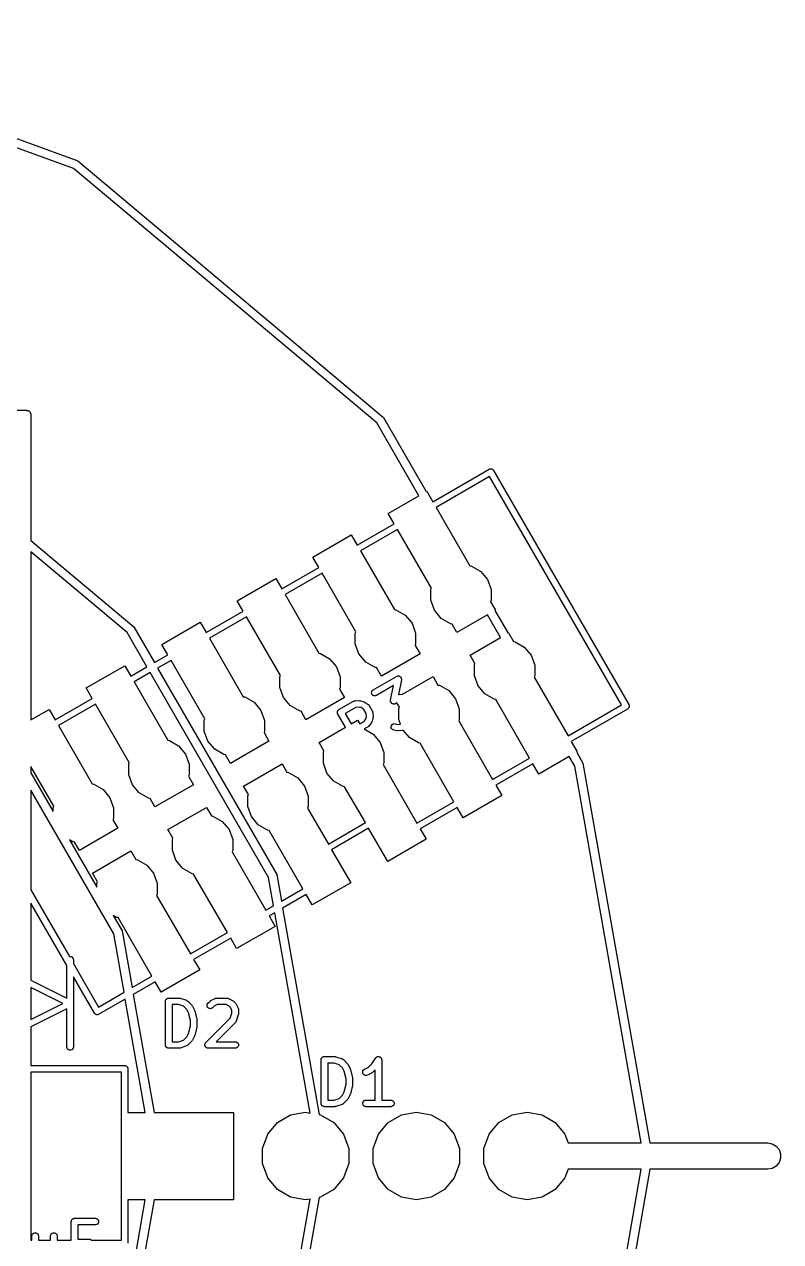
# Model space of a CAD drawing. Extents: x 173.7 to 229.3, y -126 to -74.1.
# Drawn here: x 211.95 to 229.29, y -101.96 to -74.05 of the extents above; entities that cross this region are included whole.
import ezdxf

# ---------------------------------------------------------------- set-up
doc = ezdxf.new("R2010")
doc.units = 0
doc.header["$MEASUREMENT"] = 0
doc.layers.add('BLACK', color=7, linetype='CONTINUOUS')

msp = doc.modelspace()

# ---------------------------------------------------------------- linework, layer by layer
at = {"layer": 'Black'}
for p, q in [((204.576, -74.0503), (213.175, -77.1802)), ((213.075, -77.3534), (204.541, -74.2473)), ((213.175, -77.1802), (220.185, -83.0625)), ((220.032, -83.1911), (213.075, -77.3534)), ((207.371, -82.9), (212, -82.9)), ((212, -82.9), (212.009, -82.9015)), ((212.009, -82.9015), (212.017, -82.9015)), ((212.017, -82.9015), (212.026, -82.9045)), ((212.026, -82.9045), (212.034, -82.906)), ((212.034, -82.906), (212.042, -82.9104)), ((212.042, -82.9104), (212.05, -82.9134)), ((212.05, -82.9134), (212.057, -82.919)), ((212.057, -82.919), (212.064, -82.9234)), ((212.064, -82.9234), (212.07, -82.9301)), ((212.07, -82.9301), (212.077, -82.9357)), ((212.077, -82.9357), (212.081, -82.9433)), ((212.081, -82.9433), (212.087, -82.95)), ((212.087, -82.95), (212.09, -82.9582)), ((212.09, -82.9582), (212.094, -82.9658)), ((212.094, -82.9658), (212.095, -82.9744)), ((212.095, -82.9744), (212.098, -82.9826)), ((212.098, -82.9826), (212.098, -82.9914)), ((212.098, -82.9914), (212.1, -83)), ((212.1, -83), (212.1, -85.8858)), ((220.185, -83.0625), (221.168, -84.7646)), ((220.997, -84.8631), (220.032, -83.1911)), ((221.318, -84.9954), (222.609, -84.2504)), ((222.609, -84.2504), (222.615, -84.2481)), ((222.615, -84.2481), (222.621, -84.2448)), ((222.621, -84.2448), (222.627, -84.2437)), ((222.627, -84.2437), (222.64, -84.2415)), ((222.64, -84.2415), (222.646, -84.2403)), ((222.646, -84.2403), (222.653, -84.2415)), ((222.653, -84.2415), (222.659, -84.2415)), ((222.659, -84.2415), (222.665, -84.2437)), ((222.665, -84.2437), (222.672, -84.2448)), ((222.672, -84.2448), (222.677, -84.2481)), ((222.677, -84.2481), (222.684, -84.2504)), ((222.684, -84.2504), (222.689, -84.2546)), ((222.689, -84.2546), (222.694, -84.2579)), ((222.694, -84.2579), (222.699, -84.2629)), ((222.699, -84.2629), (222.704, -84.2671)), ((222.704, -84.2671), (222.707, -84.2728)), ((222.707, -84.2728), (222.711, -84.2778)), ((222.711, -84.2778), (225.811, -89.6472)), ((222.619, -84.4178), (221.393, -85.1253)), ((225.644, -89.6572), (222.619, -84.4178)), ((221.168, -84.7646), (221.181, -84.7572)), ((221.181, -84.7572), (221.318, -84.9954)), ((220.297, -85.2672), (220.997, -84.8631)), ((221.393, -85.1253), (222.168, -86.4673)), ((220.435, -85.5054), (220.297, -85.2672)), ((219.586, -85.9954), (220.435, -85.5054)), ((220.51, -85.6353), (219.661, -86.1253)), ((221.285, -86.9773), (220.51, -85.6353)), ((212.1, -85.8858), (214.46, -87.8663)), ((218.565, -86.2672), (219.449, -85.7572)), ((219.449, -85.7572), (219.586, -85.9954)), ((214.307, -87.9949), (212.1, -86.1429)), ((212.1, -86.1429), (212.1, -90)), ((219.661, -86.1253), (220.436, -87.4673)), ((217.854, -86.9954), (218.703, -86.5054)), ((218.703, -86.5054), (218.565, -86.2672)), ((222.168, -86.4673), (222.204, -86.4737)), ((222.204, -86.4737), (222.416, -86.5957)), ((216.833, -87.2672), (217.717, -86.7572)), ((217.717, -86.7572), (217.854, -86.9954)), ((218.778, -86.6353), (217.929, -87.1253)), ((219.553, -87.9773), (218.778, -86.6353)), ((222.416, -86.5957), (222.573, -86.7826)), ((222.573, -86.7826), (222.656, -87.012)), ((221.272, -87.012), (221.285, -86.9773)), ((221.272, -87.256), (221.272, -87.012)), ((222.656, -87.012), (222.656, -87.256)), ((216.971, -87.5054), (216.833, -87.2672)), ((217.929, -87.1253), (218.704, -88.4673)), ((221.356, -87.4853), (221.272, -87.256)), ((222.656, -87.256), (222.643, -87.2907)), ((222.643, -87.2907), (222.756, -87.4852)), ((216.122, -87.9954), (216.971, -87.5054)), ((217.046, -87.6353), (216.197, -88.1253)), ((217.821, -88.9773), (217.046, -87.6353)), ((220.436, -87.4673), (220.472, -87.4737)), ((220.472, -87.4737), (220.684, -87.5957)), ((220.684, -87.5957), (220.841, -87.7826)), ((221.512, -87.6723), (221.356, -87.4853)), ((222.572, -87.5911), (221.872, -87.9952)), ((222.872, -88.1107), (222.572, -87.5911)), ((222.756, -87.4852), (222.743, -87.4926)), ((222.743, -87.4926), (223.043, -88.0122)), ((214.46, -87.8663), (214.932, -88.6827)), ((215.101, -88.2672), (215.985, -87.7572)), ((215.985, -87.7572), (216.122, -87.9954)), ((220.841, -87.7826), (220.924, -88.012)), ((221.724, -87.7943), (221.512, -87.6723)), ((221.76, -87.8007), (221.724, -87.7943)), ((221.872, -87.9952), (221.76, -87.8007)), ((214.761, -88.7812), (214.307, -87.9949)), ((216.197, -88.1253), (216.972, -89.4673)), ((219.54, -88.012), (219.553, -87.9773)), ((219.54, -88.256), (219.54, -88.012)), ((220.924, -88.012), (220.924, -88.256)), ((222.172, -88.5148), (222.872, -88.1107)), ((223.043, -88.0122), (223.056, -88.0048)), ((223.056, -88.0048), (223.168, -88.1993)), ((223.168, -88.1993), (223.204, -88.2057)), ((215.239, -88.5054), (215.101, -88.2672)), ((218.704, -88.4673), (218.74, -88.4737)), ((218.74, -88.4737), (218.952, -88.5957)), ((219.624, -88.4853), (219.54, -88.256)), ((220.924, -88.256), (220.911, -88.2907)), ((220.911, -88.2907), (221.024, -88.4852)), ((223.204, -88.2057), (223.416, -88.3277)), ((223.416, -88.3277), (223.573, -88.5147)), ((213.369, -89.2672), (214.253, -88.7572)), ((214.253, -88.7572), (214.39, -88.9954)), ((214.932, -88.6827), (215.239, -88.5054)), ((215.314, -88.6353), (215.007, -88.8126)), ((216.089, -89.9773), (215.314, -88.6353)), ((218.952, -88.5957), (219.109, -88.7826)), ((219.78, -88.6723), (219.624, -88.4853)), ((219.992, -88.7943), (219.78, -88.6723)), ((221.024, -88.4852), (220.14, -88.9952)), ((222.285, -88.7093), (222.172, -88.5148)), ((222.272, -88.744), (222.285, -88.7093)), ((222.272, -88.988), (222.272, -88.744)), ((223.573, -88.5147), (223.656, -88.744)), ((223.656, -88.744), (223.656, -88.988)), ((214.39, -88.9954), (214.761, -88.7812)), ((214.836, -88.9111), (214.465, -89.1253)), ((217.55, -93.6122), (214.836, -88.9111)), ((215.007, -88.8126), (217.738, -93.5438)), ((217.808, -89.012), (217.821, -88.9773)), ((217.808, -89.256), (217.808, -89.012)), ((219.109, -88.7826), (219.192, -89.012)), ((219.192, -89.012), (219.192, -89.256)), ((219.949, -89.3105), (220.485, -89.001)), ((220.028, -88.8007), (219.992, -88.7943)), ((220.14, -88.9952), (220.028, -88.8007)), ((220.485, -89.001), (220.492, -88.9984)), ((220.492, -88.9984), (220.498, -88.9949)), ((220.498, -88.9949), (220.504, -88.994)), ((220.504, -88.994), (220.517, -88.992)), ((220.517, -88.992), (220.524, -88.9909)), ((220.524, -88.9909), (220.53, -88.992)), ((220.53, -88.992), (220.536, -88.992)), ((220.536, -88.992), (220.543, -88.9945)), ((220.543, -88.9945), (220.55, -88.996)), ((220.55, -88.996), (220.555, -88.999)), ((220.555, -88.999), (220.56, -89.001)), ((220.56, -89.001), (220.566, -89.0057)), ((220.566, -89.0057), (220.572, -89.0095)), ((220.572, -89.0095), (220.576, -89.014)), ((220.576, -89.014), (220.58, -89.0177)), ((220.58, -89.0177), (220.584, -89.0241)), ((220.584, -89.0241), (220.588, -89.0298)), ((220.588, -89.0298), (220.59, -89.0352)), ((220.59, -89.0352), (220.593, -89.0403)), ((220.619, -89.4117), (221.324, -89.0048)), ((221.324, -89.0048), (221.436, -89.1993)), ((222.356, -89.2174), (222.272, -88.988)), ((223.656, -88.988), (223.643, -89.0227)), ((223.643, -89.0227), (224.418, -90.3647)), ((213.507, -89.5054), (213.369, -89.2672)), ((214.465, -89.1253), (215.24, -90.4673)), ((217.891, -89.4853), (217.808, -89.256)), ((219.192, -89.256), (219.179, -89.2907)), ((219.179, -89.2907), (219.292, -89.4852)), ((219.929, -89.3272), (219.949, -89.3105)), ((220.417, -89.2135), (220.024, -89.4404)), ((220.351, -89.5479), (220.417, -89.2135)), ((220.596, -89.0805), (220.529, -89.4194)), ((220.593, -89.0403), (220.594, -89.0475)), ((220.594, -89.0475), (220.597, -89.0544)), ((220.598, -89.0659), (220.596, -89.0731)), ((220.596, -89.0731), (220.596, -89.0805)), ((220.597, -89.0544), (220.597, -89.0602)), ((220.597, -89.0602), (220.598, -89.0659)), ((221.436, -89.1993), (221.472, -89.2057)), ((221.472, -89.2057), (221.684, -89.3277)), ((222.512, -89.4043), (222.356, -89.2174)), ((212.658, -89.9954), (213.507, -89.5054)), ((216.972, -89.4673), (217.008, -89.4737)), ((217.008, -89.4737), (217.22, -89.5957)), ((217.22, -89.5957), (217.376, -89.7826)), ((218.048, -89.6723), (217.891, -89.4853)), ((219.292, -89.4852), (218.408, -89.9952)), ((219.166, -89.7629), (219.495, -89.5724)), ((219.495, -89.5724), (219.499, -89.5709)), ((219.499, -89.5709), (219.503, -89.5685)), ((219.503, -89.5685), (219.512, -89.5665)), ((219.512, -89.5665), (219.524, -89.5635)), ((219.524, -89.5635), (219.528, -89.5625)), ((219.528, -89.5625), (219.635, -89.5561)), ((219.635, -89.5561), (219.647, -89.5575)), ((219.647, -89.5575), (219.659, -89.5585)), ((219.659, -89.5585), (219.724, -89.5759)), ((219.724, -89.5759), (219.735, -89.581)), ((219.735, -89.581), (219.746, -89.5858)), ((219.746, -89.5858), (219.834, -89.6445)), ((219.912, -89.3754), (219.916, -89.3498)), ((219.916, -89.4011), (219.912, -89.3754)), ((219.916, -89.3498), (219.929, -89.3272)), ((219.929, -89.4236), (219.916, -89.4011)), ((219.949, -89.4404), (219.929, -89.4236)), ((219.974, -89.4493), (219.949, -89.4404)), ((220, -89.4493), (219.974, -89.4493)), ((220.024, -89.4404), (220, -89.4493)), ((220.349, -89.5625), (220.351, -89.5553)), ((220.35, -89.5682), (220.349, -89.5625)), ((220.35, -89.574), (220.35, -89.5682)), ((220.353, -89.5809), (220.35, -89.574)), ((220.351, -89.5553), (220.351, -89.5479)), ((220.354, -89.5881), (220.353, -89.5809)), ((220.357, -89.5932), (220.354, -89.5881)), ((220.359, -89.5986), (220.357, -89.5932)), ((220.529, -89.4194), (220.539, -89.4172)), ((220.539, -89.4172), (220.544, -89.4162)), ((220.544, -89.4162), (220.619, -89.4117)), ((221.684, -89.3277), (221.841, -89.5147)), ((221.841, -89.5147), (221.924, -89.744)), ((222.724, -89.5263), (222.512, -89.4043)), ((222.76, -89.5327), (222.724, -89.5263)), ((223.535, -90.8747), (222.76, -89.5327)), ((212.1, -90), (212.521, -89.7572)), ((212.521, -89.7572), (212.658, -89.9954)), ((213.582, -89.6353), (212.733, -90.1253)), ((214.357, -90.9773), (213.582, -89.6353)), ((217.376, -89.7826), (217.46, -90.012)), ((218.26, -89.7943), (218.048, -89.6723)), ((218.296, -89.8007), (218.26, -89.7943)), ((218.408, -89.9952), (218.296, -89.8007)), ((219.128, -89.8278), (219.129, -89.8213)), ((219.129, -89.8343), (219.128, -89.8278)), ((219.129, -89.8148), (219.131, -89.8086)), ((219.129, -89.8213), (219.129, -89.8148)), ((219.129, -89.8408), (219.129, -89.8343)), ((219.131, -89.847), (219.129, -89.8408)), ((219.131, -89.8086), (219.133, -89.8022)), ((219.133, -89.8535), (219.131, -89.847)), ((219.133, -89.8022), (219.136, -89.7965)), ((219.136, -89.8591), (219.133, -89.8535)), ((219.136, -89.7965), (219.138, -89.7903)), ((219.138, -89.8653), (219.136, -89.8591)), ((219.138, -89.7903), (219.142, -89.7853)), ((219.312, -90.1664), (219.138, -89.8653)), ((219.142, -89.7853), (219.146, -89.7796)), ((219.146, -89.7796), (219.151, -89.7754)), ((219.151, -89.7754), (219.155, -89.7704)), ((219.155, -89.7704), (219.16, -89.7671)), ((219.16, -89.7671), (219.166, -89.7629)), ((219.555, -89.7111), (219.305, -89.8553)), ((219.305, -89.8553), (219.442, -90.0914)), ((219.632, -89.7065), (219.555, -89.7111)), ((219.673, -89.7177), (219.632, -89.7065)), ((219.737, -89.7599), (219.673, -89.7177)), ((219.791, -89.8529), (219.737, -89.7599)), ((219.795, -89.9294), (219.791, -89.8529)), ((219.834, -89.6445), (219.838, -89.6474)), ((219.838, -89.6474), (219.841, -89.6496)), ((219.841, -89.6496), (219.847, -89.6563)), ((219.847, -89.6563), (219.853, -89.6624)), ((219.853, -89.6624), (219.855, -89.6662)), ((219.855, -89.6662), (219.858, -89.6696)), ((219.858, -89.6696), (219.929, -89.7933)), ((219.929, -89.7933), (219.931, -89.7973)), ((219.931, -89.7973), (219.933, -89.8009)), ((219.933, -89.8009), (219.935, -89.8095)), ((219.935, -89.8095), (219.938, -89.8177)), ((219.938, -89.8177), (219.938, -89.8221)), ((219.938, -89.8221), (219.939, -89.8263)), ((219.939, -89.8263), (219.946, -89.9326)), ((220.363, -89.6043), (220.359, -89.5986)), ((220.367, -89.6107), (220.363, -89.6043)), ((220.371, -89.6144), (220.367, -89.6107)), ((220.375, -89.6189), (220.371, -89.6144)), ((220.381, -89.6227), (220.375, -89.6189)), ((220.387, -89.6274), (220.381, -89.6227)), ((220.392, -89.6294), (220.387, -89.6274)), ((220.397, -89.6324), (220.392, -89.6294)), ((220.405, -89.6338), (220.397, -89.6324)), ((220.411, -89.6363), (220.405, -89.6338)), ((220.417, -89.6363), (220.411, -89.6363)), ((220.423, -89.6375), (220.417, -89.6363)), ((220.43, -89.6363), (220.423, -89.6375)), ((220.437, -89.6363), (220.43, -89.6363)), ((220.443, -89.6344), (220.437, -89.6363)), ((220.449, -89.6335), (220.443, -89.6344)), ((220.455, -89.6299), (220.449, -89.6335)), ((220.462, -89.6274), (220.455, -89.6299)), ((220.495, -89.6086), (220.462, -89.6274)), ((220.553, -89.7093), (220.495, -89.6086)), ((220.54, -89.744), (220.553, -89.7093)), ((220.54, -89.988), (220.54, -89.744)), ((221.924, -89.744), (221.924, -89.988)), ((224.418, -90.3647), (225.644, -89.6572)), ((225.784, -89.7496), (224.493, -90.4946)), ((225.789, -89.7454), (225.784, -89.7496)), ((225.794, -89.7421), (225.789, -89.7454)), ((225.799, -89.7371), (225.794, -89.7421)), ((225.804, -89.7329), (225.799, -89.7371)), ((225.807, -89.7272), (225.804, -89.7329)), ((225.811, -89.7222), (225.807, -89.7272)), ((225.811, -89.6472), (225.813, -89.6533)), ((225.813, -89.716), (225.811, -89.7222)), ((225.813, -89.6533), (225.817, -89.659)), ((225.817, -89.7103), (225.813, -89.716)), ((225.817, -89.659), (225.818, -89.6655)), ((225.818, -89.7039), (225.817, -89.7103)), ((225.818, -89.6655), (225.82, -89.6717)), ((225.82, -89.6977), (225.818, -89.7039)), ((225.82, -89.6717), (225.82, -89.6782)), ((225.82, -89.6782), (225.821, -89.6847)), ((225.821, -89.6847), (225.82, -89.6911)), ((225.82, -89.6911), (225.82, -89.6977)), ((212.733, -90.1253), (213.508, -91.4673)), ((216.076, -90.012), (216.089, -89.9773)), ((216.076, -90.256), (216.076, -90.012)), ((217.46, -90.012), (217.46, -90.256)), ((219.442, -90.0914), (219.592, -90.0048)), ((219.592, -90.0048), (219.642, -90.0924)), ((219.642, -90.0924), (219.742, -90.0349)), ((219.742, -90.0349), (219.784, -89.9709)), ((219.832, -90.1559), (219.743, -90.2074)), ((219.784, -89.9709), (219.795, -89.9294)), ((219.836, -90.1531), (219.832, -90.1559)), ((219.84, -90.1512), (219.836, -90.1531)), ((219.846, -90.1448), (219.84, -90.1512)), ((219.852, -90.1392), (219.846, -90.1448)), ((219.854, -90.1354), (219.852, -90.1392)), ((219.857, -90.1323), (219.854, -90.1354)), ((219.916, -90.0434), (219.857, -90.1323)), ((219.921, -90.0324), (219.916, -90.0434)), ((219.926, -90.0215), (219.921, -90.0324)), ((219.943, -89.9565), (219.926, -90.0215)), ((219.944, -89.9445), (219.943, -89.9565)), ((219.946, -89.9326), (219.944, -89.9445)), ((220.364, -90.1524), (220.371, -90.1273)), ((220.366, -90.1784), (220.364, -90.1524)), ((220.371, -90.1273), (220.386, -90.1059)), ((220.386, -90.1059), (220.407, -90.091)), ((220.407, -90.091), (220.432, -90.0843)), ((220.432, -90.0843), (220.458, -90.0865)), ((220.458, -90.0865), (220.512, -90.1008)), ((220.512, -90.1008), (220.58, -90.0967)), ((220.58, -90.0967), (220.54, -89.988)), ((221.924, -89.988), (221.911, -90.0227)), ((221.911, -90.0227), (222.686, -91.3647)), ((216.159, -90.4853), (216.076, -90.256)), ((217.46, -90.256), (217.447, -90.2907)), ((217.447, -90.2907), (217.56, -90.4852)), ((218.708, -90.5148), (219.312, -90.1664)), ((219.743, -90.2074), (219.952, -90.3277)), ((219.952, -90.3277), (220.109, -90.5147)), ((220.377, -90.202), (220.366, -90.1784)), ((220.396, -90.2204), (220.377, -90.202)), ((220.42, -90.2314), (220.396, -90.2204)), ((220.485, -90.2488), (220.42, -90.2314)), ((220.497, -90.2499), (220.485, -90.2488)), ((220.508, -90.2513), (220.497, -90.2499)), ((220.615, -90.2449), (220.508, -90.2513)), ((220.619, -90.2439), (220.615, -90.2449)), ((220.623, -90.2439), (220.619, -90.2439)), ((220.632, -90.2409), (220.623, -90.2439)), ((220.64, -90.2388), (220.632, -90.2409)), ((220.641, -90.2382), (220.64, -90.2388)), ((220.78, -90.4043), (220.641, -90.2382)), ((220.992, -90.5263), (220.78, -90.4043)), ((215.24, -90.4673), (215.276, -90.4737)), ((215.276, -90.4737), (215.488, -90.5957)), ((215.488, -90.5957), (215.644, -90.7826)), ((216.316, -90.6723), (216.159, -90.4853)), ((216.528, -90.7943), (216.316, -90.6723)), ((217.56, -90.4852), (216.676, -90.9952)), ((218.821, -90.7093), (218.708, -90.5148)), ((218.808, -90.744), (218.821, -90.7093)), ((220.109, -90.5147), (220.192, -90.744)), ((221.028, -90.5327), (220.992, -90.5263)), ((221.803, -91.8747), (221.028, -90.5327)), ((224.493, -90.4946), (224.631, -90.7328)), ((214.344, -91.012), (214.357, -90.9773)), ((215.644, -90.7826), (215.728, -91.012)), ((216.564, -90.8007), (216.528, -90.7943)), ((216.676, -90.9952), (216.564, -90.8007)), ((218.808, -90.988), (218.808, -90.744)), ((218.891, -91.2174), (218.808, -90.988)), ((220.192, -90.988), (220.179, -91.0227)), ((220.192, -90.744), (220.192, -90.988)), ((222.686, -91.3647), (223.535, -90.8747)), ((224.447, -90.8387), (223.747, -91.2428)), ((224.573, -91.0562), (224.447, -90.8387)), ((224.631, -90.7328), (224.618, -90.7402)), ((224.618, -90.7402), (224.761, -90.9878)), ((224.761, -90.9878), (226.297, -99.7)), ((212.624, -91.9773), (212.1, -91.0688)), ((212.1, -91.0688), (212.1, -91.216)), ((212.1, -91.216), (212.612, -92.1025)), ((214.344, -91.256), (214.344, -91.012)), ((214.427, -91.4853), (214.344, -91.256)), ((215.728, -91.256), (215.715, -91.2907)), ((215.728, -91.012), (215.728, -91.256)), ((216.976, -91.5148), (217.86, -91.0048)), ((217.86, -91.0048), (217.972, -91.1993)), ((217.972, -91.1993), (218.008, -91.2057)), ((218.008, -91.2057), (218.22, -91.3277)), ((219.048, -91.4043), (218.891, -91.2174)), ((220.179, -91.0227), (220.954, -92.3647)), ((223.61, -91.0046), (222.761, -91.4946)), ((223.747, -91.2428), (223.61, -91.0046)), ((226.097, -99.7), (224.573, -91.0562)), ((213.508, -91.4673), (213.544, -91.4737)), ((213.544, -91.4737), (213.756, -91.5957)), ((214.584, -91.6723), (214.427, -91.4853)), ((215.828, -91.4852), (214.944, -91.9952)), ((215.715, -91.2907), (215.828, -91.4852)), ((217.089, -91.7093), (216.976, -91.5148)), ((218.22, -91.3277), (218.376, -91.5147)), ((218.376, -91.5147), (218.46, -91.744)), ((219.26, -91.5263), (219.048, -91.4043)), ((219.296, -91.5327), (219.26, -91.5263)), ((219.771, -92.3551), (219.296, -91.5327)), ((222.761, -91.4946), (222.899, -91.7328)), ((214.002, -94.9038), (212.1, -91.6099)), ((212.1, -91.6099), (212.1, -93.8988)), ((213.756, -91.5957), (213.912, -91.7826)), ((213.912, -91.7826), (213.996, -92.012)), ((214.796, -91.7943), (214.584, -91.6723)), ((214.832, -91.8007), (214.796, -91.7943)), ((214.944, -91.9952), (214.832, -91.8007)), ((217.076, -91.744), (217.089, -91.7093)), ((217.076, -91.988), (217.076, -91.744)), ((218.46, -91.744), (218.46, -91.988)), ((222.899, -91.7328), (222.015, -92.2428)), ((212.612, -92.012), (212.624, -91.9773)), ((212.612, -92.1025), (212.612, -92.012)), ((213.996, -92.012), (213.996, -92.256)), ((215.244, -92.5148), (216.128, -92.0048)), ((216.128, -92.0048), (216.24, -92.1993)), ((217.159, -92.2174), (217.076, -91.988)), ((218.46, -91.988), (218.447, -92.0227)), ((218.447, -92.0227), (218.922, -92.8451)), ((220.954, -92.3647), (221.803, -91.8747)), ((221.878, -92.0046), (221.029, -92.4946)), ((222.015, -92.2428), (221.878, -92.0046)), ((213.996, -92.256), (213.983, -92.2907)), ((213.983, -92.2907), (214.096, -92.4852)), ((216.24, -92.1993), (216.276, -92.2057)), ((216.276, -92.2057), (216.488, -92.3277)), ((216.488, -92.3277), (216.644, -92.5147)), ((217.316, -92.4043), (217.159, -92.2174)), ((218.922, -92.8451), (219.771, -92.3551)), ((214.096, -92.4852), (213.212, -92.9952)), ((215.357, -92.7093), (215.244, -92.5148)), ((216.644, -92.5147), (216.728, -92.744)), ((217.528, -92.5263), (217.316, -92.4043)), ((217.564, -92.5327), (217.528, -92.5263)), ((218.339, -93.8747), (217.564, -92.5327)), ((219.846, -92.485), (218.997, -92.975)), ((220.283, -93.2428), (219.846, -92.485)), ((221.029, -92.4946), (221.167, -92.7328)), ((213.064, -92.7943), (212.985, -92.749)), ((212.985, -92.749), (213.612, -93.8346)), ((213.1, -92.8007), (213.064, -92.7943)), ((213.212, -92.9952), (213.1, -92.8007)), ((215.344, -92.744), (215.357, -92.7093)), ((215.344, -92.988), (215.344, -92.744)), ((216.728, -92.744), (216.728, -92.988)), ((221.167, -92.7328), (220.283, -93.2428)), ((213.512, -93.5148), (214.396, -93.0048)), ((214.396, -93.0048), (214.508, -93.1993)), ((214.508, -93.1993), (214.544, -93.2057)), ((214.544, -93.2057), (214.756, -93.3277)), ((215.427, -93.2174), (215.344, -92.988)), ((215.584, -93.4043), (215.427, -93.2174)), ((216.728, -92.988), (216.715, -93.0227)), ((216.715, -93.0227), (217.49, -94.3647)), ((218.997, -92.975), (219.435, -93.7328)), ((214.756, -93.3277), (214.912, -93.5147)), ((215.796, -93.5263), (215.584, -93.4043)), ((213.624, -93.7093), (213.512, -93.5148)), ((213.612, -93.744), (213.624, -93.7093)), ((213.612, -93.8346), (213.612, -93.744)), ((214.912, -93.5147), (214.996, -93.744)), ((214.996, -93.744), (214.996, -93.988)), ((215.832, -93.5327), (215.796, -93.5263)), ((216.607, -94.8747), (215.832, -93.5327)), ((217.665, -94.2636), (217.55, -93.6122)), ((217.738, -93.5438), (217.847, -94.1588)), ((219.435, -93.7328), (218.551, -94.2428)), ((212.1, -93.8988), (212.983, -95.4277)), ((214.996, -93.988), (214.983, -94.0227)), ((214.983, -94.0227), (215.758, -95.3647)), ((217.847, -94.1588), (218.339, -93.8747)), ((218.414, -94.0046), (217.874, -94.316)), ((218.551, -94.2428), (218.414, -94.0046)), ((212.925, -95.6278), (212.1, -94.1988)), ((212.1, -94.1988), (212.1, -95.9661)), ((217.49, -94.3647), (217.665, -94.2636)), ((217.874, -94.316), (218.709, -99.0507)), ((214.064, -94.5263), (213.985, -94.481)), ((213.985, -94.481), (214.19, -94.8354)), ((214.1, -94.5327), (214.064, -94.5263)), ((214.875, -95.8747), (214.1, -94.5327)), ((217.693, -94.4208), (217.565, -94.4946)), ((217.565, -94.4946), (217.703, -94.7328)), ((218.503, -99.0143), (217.693, -94.4208)), ((214.19, -94.8354), (214.419, -96.1376)), ((215.758, -95.3647), (216.607, -94.8747)), ((217.703, -94.7328), (216.819, -95.2428)), ((214.238, -96.2424), (214.002, -94.9038)), ((216.682, -95.0046), (215.833, -95.4946)), ((216.819, -95.2428), (216.682, -95.0046)), ((212.983, -95.4277), (212.987, -95.4261)), ((212.987, -95.4261), (213.013, -95.4261)), ((213.013, -95.4261), (213.037, -95.435)), ((213.037, -95.435), (213.057, -95.4518)), ((213.057, -95.4518), (213.07, -95.4743)), ((212.925, -96.3786), (212.925, -95.6278)), ((213.07, -95.4743), (213.075, -95.5)), ((213.075, -95.5), (213.075, -95.5876)), ((213.075, -95.5876), (213.649, -96.5822)), ((215.971, -95.7328), (215.087, -96.2428)), ((215.833, -95.4946), (215.971, -95.7328)), ((212.1, -95.9661), (212.925, -96.3786)), ((213.557, -96.7222), (213.075, -95.8876)), ((213.075, -95.8876), (213.075, -97.5)), ((214.419, -96.1376), (214.875, -95.8747)), ((214.95, -96.0046), (214.447, -96.2948)), ((215.087, -96.2428), (214.95, -96.0046)), ((212.832, -96.5), (212.1, -96.1339)), ((212.1, -96.1339), (212.1, -96.8661)), ((213.649, -96.5822), (214.238, -96.2424)), ((214.447, -96.2948), (214.924, -99)), ((212.1, -96.8661), (212.832, -96.5)), ((214.265, -96.3996), (213.659, -96.7496)), ((214.724, -99), (214.265, -96.3996)), ((215.187, -96.4524), (215.188, -96.4459)), ((215.187, -97.4524), (215.187, -96.4524)), ((215.188, -96.4394), (215.19, -96.4332)), ((215.188, -96.4459), (215.188, -96.4394)), ((215.19, -96.4332), (215.191, -96.4267)), ((215.191, -96.4267), (215.195, -96.421)), ((215.195, -96.421), (215.197, -96.4149)), ((215.197, -96.4149), (215.201, -96.4099)), ((215.201, -96.4099), (215.204, -96.4042)), ((215.204, -96.4042), (215.209, -96.4)), ((215.209, -96.4), (215.214, -96.3949)), ((215.214, -96.3949), (215.219, -96.3916)), ((215.219, -96.3916), (215.224, -96.3874)), ((215.224, -96.3874), (215.231, -96.3852)), ((215.231, -96.3852), (215.236, -96.3819)), ((215.236, -96.3819), (215.243, -96.3808)), ((215.243, -96.3808), (215.249, -96.3785)), ((215.249, -96.3785), (215.255, -96.3785)), ((215.255, -96.3785), (215.262, -96.3774)), ((215.262, -96.3774), (215.5, -96.3774)), ((215.337, -96.5274), (215.337, -97.3774)), ((215.488, -96.5274), (215.337, -96.5274)), ((215.602, -96.5656), (215.488, -96.5274)), ((215.5, -96.3774), (215.512, -96.3795)), ((215.512, -96.3795), (215.524, -96.3812)), ((215.524, -96.3812), (215.667, -96.4288)), ((215.676, -96.6397), (215.602, -96.5656)), ((215.667, -96.4288), (215.67, -96.4309)), ((215.67, -96.4309), (215.675, -96.432)), ((215.675, -96.432), (215.682, -96.4371)), ((215.682, -96.4371), (215.689, -96.4413)), ((215.689, -96.4413), (215.692, -96.4445)), ((215.692, -96.4445), (215.696, -96.447)), ((215.696, -96.447), (215.791, -96.5422)), ((215.791, -96.5422), (215.798, -96.552)), ((215.798, -96.552), (215.805, -96.5617)), ((215.805, -96.5617), (215.853, -96.6569)), ((216.14, -96.5411), (216.146, -96.5159)), ((216.142, -96.567), (216.14, -96.5411)), ((216.153, -96.5906), (216.142, -96.567)), ((216.146, -96.5159), (216.161, -96.4946)), ((216.161, -96.4946), (216.209, -96.447)), ((216.209, -96.447), (216.219, -96.4401)), ((216.219, -96.4401), (216.228, -96.4329)), ((216.228, -96.4329), (216.324, -96.3853)), ((216.306, -96.5616), (216.267, -96.6007)), ((216.375, -96.5274), (216.306, -96.5616)), ((216.324, -96.3853), (216.328, -96.3841)), ((216.328, -96.3841), (216.331, -96.3819)), ((216.331, -96.3819), (216.34, -96.3804)), ((216.34, -96.3804), (216.349, -96.3779)), ((216.349, -96.3779), (216.353, -96.3781)), ((216.353, -96.3781), (216.357, -96.3774)), ((216.357, -96.3774), (216.595, -96.3774)), ((216.578, -96.5274), (216.375, -96.5274)), ((216.646, -96.5616), (216.578, -96.5274)), ((216.595, -96.3774), (216.599, -96.3781)), ((216.599, -96.3781), (216.604, -96.3779)), ((216.604, -96.3779), (216.612, -96.3804)), ((216.612, -96.3804), (216.621, -96.3819)), ((216.621, -96.3819), (216.625, -96.3841)), ((216.625, -96.3841), (216.629, -96.3853)), ((216.629, -96.3853), (216.724, -96.4329)), ((216.676, -96.592), (216.646, -96.5616)), ((216.724, -96.4329), (216.734, -96.4401)), ((216.734, -96.4401), (216.744, -96.447)), ((216.744, -96.447), (216.791, -96.4946)), ((216.791, -96.4946), (216.798, -96.5044)), ((216.798, -96.5044), (216.805, -96.5141)), ((216.805, -96.5141), (216.853, -96.6093)), ((212.925, -96.6214), (212.1, -97.0339)), ((212.925, -97.5), (212.925, -96.6214)), ((213.561, -96.7272), (213.557, -96.7222)), ((213.564, -96.7329), (213.561, -96.7272)), ((213.569, -96.7371), (213.564, -96.7329)), ((213.574, -96.7421), (213.569, -96.7371)), ((213.579, -96.7454), (213.574, -96.7421)), ((213.584, -96.7496), (213.579, -96.7454)), ((213.59, -96.7519), (213.584, -96.7496)), ((213.596, -96.7552), (213.59, -96.7519)), ((213.603, -96.7563), (213.596, -96.7552)), ((213.609, -96.7585), (213.603, -96.7563)), ((213.615, -96.7585), (213.609, -96.7585)), ((213.622, -96.7597), (213.615, -96.7585)), ((213.628, -96.7585), (213.622, -96.7597)), ((213.635, -96.7585), (213.628, -96.7585)), ((213.641, -96.7563), (213.635, -96.7585)), ((213.647, -96.7552), (213.641, -96.7563)), ((213.653, -96.7519), (213.647, -96.7552)), ((213.659, -96.7496), (213.653, -96.7519)), ((215.715, -96.7167), (215.676, -96.6397)), ((215.758, -96.8902), (215.715, -96.7167)), ((215.853, -96.6569), (215.855, -96.6648)), ((215.855, -96.6648), (215.858, -96.6723)), ((215.858, -96.6723), (215.906, -96.8628)), ((216.114, -97.3993), (216.673, -96.8404)), ((216.171, -96.6091), (216.153, -96.5906)), ((216.195, -96.6201), (216.171, -96.6091)), ((216.221, -96.6223), (216.195, -96.6201)), ((216.246, -96.6156), (216.221, -96.6223)), ((216.267, -96.6007), (216.246, -96.6156)), ((216.673, -96.8404), (216.711, -96.7259)), ((216.711, -96.6606), (216.676, -96.592)), ((216.711, -96.7259), (216.711, -96.6606)), ((216.857, -96.7618), (216.809, -96.9047)), ((216.853, -96.6093), (216.854, -96.6135)), ((216.854, -96.6135), (216.856, -96.6172)), ((216.856, -96.6172), (216.858, -96.6259)), ((216.859, -96.7499), (216.857, -96.7618)), ((216.858, -96.6259), (216.86, -96.6343)), ((216.861, -96.7381), (216.859, -96.7499)), ((216.86, -96.6343), (216.86, -96.6386)), ((216.86, -96.6386), (216.861, -96.6429)), ((216.861, -96.6429), (216.861, -96.7381)), ((212.1, -97.0339), (212.1, -97.925)), ((215.715, -97.1881), (215.758, -97.0146)), ((215.758, -97.0146), (215.758, -96.8902)), ((215.906, -97.042), (215.858, -97.2325)), ((215.906, -96.8628), (215.907, -96.8719)), ((215.907, -97.0328), (215.906, -97.042)), ((215.907, -96.8719), (215.908, -96.881)), ((215.908, -97.0238), (215.907, -97.0328)), ((215.908, -96.881), (215.908, -97.0238)), ((216.791, -96.934), (216.348, -97.3774)), ((216.794, -96.9304), (216.791, -96.934)), ((216.797, -96.9276), (216.794, -96.9304)), ((216.801, -96.9198), (216.797, -96.9276)), ((216.806, -96.9126), (216.801, -96.9198)), ((216.807, -96.9085), (216.806, -96.9126)), ((216.809, -96.9047), (216.807, -96.9085)), ((215.337, -97.3774), (215.488, -97.3774)), ((215.488, -97.3774), (215.602, -97.3392)), ((215.602, -97.3392), (215.676, -97.2651)), ((215.676, -97.2651), (215.715, -97.1881)), ((215.791, -97.3626), (215.696, -97.4578)), ((215.798, -97.3527), (215.791, -97.3626)), ((215.805, -97.3431), (215.798, -97.3527)), ((215.853, -97.2478), (215.805, -97.3431)), ((215.855, -97.24), (215.853, -97.2478)), ((215.858, -97.2325), (215.855, -97.24)), ((216.102, -97.4149), (216.108, -97.4074)), ((216.108, -97.4074), (216.114, -97.3993)), ((216.348, -97.3774), (216.786, -97.3774)), ((216.786, -97.3774), (216.811, -97.3819)), ((216.811, -97.3819), (216.834, -97.3949)), ((216.834, -97.3949), (216.851, -97.4149)), ((212.93, -97.5257), (212.925, -97.5)), ((212.943, -97.5482), (212.93, -97.5257)), ((212.962, -97.565), (212.943, -97.5482)), ((212.987, -97.5739), (212.962, -97.565)), ((213.013, -97.5739), (212.987, -97.5739)), ((213.037, -97.565), (213.013, -97.5739)), ((213.057, -97.5482), (213.037, -97.565)), ((213.07, -97.5257), (213.057, -97.5482)), ((213.075, -97.5), (213.07, -97.5257)), ((215.188, -97.4588), (215.187, -97.4524)), ((215.188, -97.4654), (215.188, -97.4588)), ((215.19, -97.4716), (215.188, -97.4654)), ((215.191, -97.478), (215.19, -97.4716)), ((215.195, -97.4837), (215.191, -97.478)), ((215.197, -97.4899), (215.195, -97.4837)), ((215.201, -97.4949), (215.197, -97.4899)), ((215.204, -97.5006), (215.201, -97.4949)), ((215.209, -97.5048), (215.204, -97.5006)), ((215.214, -97.5098), (215.209, -97.5048)), ((215.219, -97.5131), (215.214, -97.5098)), ((215.224, -97.5173), (215.219, -97.5131)), ((215.231, -97.5196), (215.224, -97.5173)), ((215.236, -97.5229), (215.231, -97.5196)), ((215.243, -97.524), (215.236, -97.5229)), ((215.249, -97.5262), (215.243, -97.524)), ((215.255, -97.5262), (215.249, -97.5262)), ((215.262, -97.5274), (215.255, -97.5262)), ((215.5, -97.5274), (215.262, -97.5274)), ((215.512, -97.5253), (215.5, -97.5274)), ((215.524, -97.5235), (215.512, -97.5253)), ((215.667, -97.4759), (215.524, -97.5235)), ((215.67, -97.4739), (215.667, -97.4759)), ((215.675, -97.4727), (215.67, -97.4739)), ((215.682, -97.4677), (215.675, -97.4727)), ((215.689, -97.4635), (215.682, -97.4677)), ((215.692, -97.4603), (215.689, -97.4635)), ((215.696, -97.4578), (215.692, -97.4603)), ((216.092, -97.4458), (216.093, -97.4427)), ((216.093, -97.4556), (216.092, -97.4458)), ((216.093, -97.4394), (216.096, -97.4301)), ((216.093, -97.4427), (216.093, -97.4394)), ((216.093, -97.4654), (216.093, -97.4556)), ((216.094, -97.4685), (216.093, -97.4654)), ((216.094, -97.4718), (216.094, -97.4685)), ((216.098, -97.4807), (216.094, -97.4718)), ((216.096, -97.4301), (216.099, -97.4207)), ((216.102, -97.4899), (216.098, -97.4807)), ((216.099, -97.4207), (216.101, -97.418)), ((216.101, -97.418), (216.102, -97.4149)), ((216.104, -97.4924), (216.102, -97.4899)), ((216.105, -97.4954), (216.104, -97.4924)), ((216.112, -97.5023), (216.105, -97.4954)), ((216.118, -97.5098), (216.112, -97.5023)), ((216.121, -97.5115), (216.118, -97.5098)), ((216.124, -97.5138), (216.121, -97.5115)), ((216.133, -97.518), (216.124, -97.5138)), ((216.141, -97.5229), (216.133, -97.518)), ((216.144, -97.5234), (216.141, -97.5229)), ((216.147, -97.5248), (216.144, -97.5234)), ((216.157, -97.5257), (216.147, -97.5248)), ((216.167, -97.5274), (216.157, -97.5257)), ((216.786, -97.5274), (216.167, -97.5274)), ((216.811, -97.5229), (216.786, -97.5274)), ((216.834, -97.5098), (216.811, -97.5229)), ((216.851, -97.4899), (216.834, -97.5098)), ((216.851, -97.4149), (216.86, -97.4394)), ((216.86, -97.4654), (216.851, -97.4899)), ((216.86, -97.4394), (216.86, -97.4654)), ((212.1, -97.925), (214.25, -97.925)), ((214.25, -97.925), (214.256, -97.9261)), ((214.256, -97.9261), (214.263, -97.9261)), ((214.263, -97.9261), (214.269, -97.9284)), ((214.269, -97.9284), (214.276, -97.9295)), ((214.276, -97.9295), (214.281, -97.9328)), ((214.281, -97.9328), (214.287, -97.935)), ((214.287, -97.935), (214.293, -97.9393)), ((214.293, -97.9393), (214.298, -97.9425)), ((214.298, -97.9425), (214.302, -97.9476)), ((214.302, -97.9476), (214.307, -97.9518)), ((214.307, -97.9518), (214.311, -97.9575)), ((214.311, -97.9575), (214.315, -97.9625)), ((214.315, -97.9625), (214.317, -97.9687)), ((214.317, -97.9687), (214.32, -97.9743)), ((218.757, -97.7924), (218.758, -97.7859)), ((218.757, -98.7924), (218.757, -97.7924)), ((218.758, -97.7794), (218.76, -97.7732)), ((218.758, -97.7859), (218.758, -97.7794)), ((218.76, -97.7732), (218.761, -97.7667)), ((218.761, -97.7667), (218.765, -97.761)), ((218.765, -97.761), (218.767, -97.7549)), ((218.767, -97.7549), (218.771, -97.7499)), ((218.771, -97.7499), (218.774, -97.7442)), ((218.774, -97.7442), (218.779, -97.74)), ((218.779, -97.74), (218.784, -97.7349)), ((218.784, -97.7349), (218.789, -97.7316)), ((218.789, -97.7316), (218.794, -97.7274)), ((218.794, -97.7274), (218.801, -97.7252)), ((218.801, -97.7252), (218.806, -97.7219)), ((218.806, -97.7219), (218.813, -97.7208)), ((218.813, -97.7208), (218.819, -97.7185)), ((218.819, -97.7185), (218.825, -97.7185)), ((218.825, -97.7185), (218.832, -97.7174)), ((218.832, -97.7174), (219.07, -97.7174)), ((218.907, -97.8674), (218.907, -98.7174)), ((219.058, -97.8674), (218.907, -97.8674)), ((219.172, -97.9056), (219.058, -97.8674)), ((219.07, -97.7174), (219.082, -97.7195)), ((219.082, -97.7195), (219.094, -97.7212)), ((219.094, -97.7212), (219.237, -97.7688)), ((219.246, -97.9797), (219.172, -97.9056)), ((219.237, -97.7688), (219.24, -97.7709)), ((219.24, -97.7709), (219.245, -97.772)), ((219.245, -97.772), (219.252, -97.7771)), ((219.252, -97.7771), (219.259, -97.7813)), ((219.259, -97.7813), (219.262, -97.7845)), ((219.262, -97.7845), (219.266, -97.787)), ((219.266, -97.787), (219.361, -97.8822)), ((219.361, -97.8822), (219.368, -97.892)), ((219.368, -97.892), (219.375, -97.9017)), ((219.375, -97.9017), (219.423, -97.9969)), ((219.751, -98.011), (219.835, -97.9688)), ((219.835, -97.9688), (219.916, -97.8875)), ((219.916, -97.8875), (220.008, -97.7508)), ((220.008, -97.7508), (220.01, -97.7478)), ((220.01, -97.7478), (220.013, -97.7442)), ((220.013, -97.7442), (220.019, -97.7384)), ((220.019, -97.7384), (220.026, -97.7319)), ((220.026, -97.7319), (220.029, -97.7301)), ((220.029, -97.7301), (220.032, -97.7274)), ((220.032, -97.7274), (220.041, -97.7244)), ((220.041, -97.7244), (220.049, -97.7204)), ((220.049, -97.7204), (220.053, -97.7199)), ((220.053, -97.7199), (220.057, -97.7185)), ((220.057, -97.7185), (220.066, -97.7185)), ((220.066, -97.7185), (220.075, -97.7175)), ((220.075, -97.7175), (220.079, -97.7185)), ((220.079, -97.7185), (220.083, -97.7185)), ((220.083, -97.7185), (220.091, -97.7216)), ((220.091, -97.7216), (220.1, -97.7237)), ((220.1, -97.7237), (220.104, -97.726)), ((220.104, -97.726), (220.107, -97.7274)), ((220.107, -97.7274), (220.114, -97.7332)), ((220.114, -97.7332), (220.122, -97.7381)), ((220.122, -97.7381), (220.124, -97.7415)), ((220.124, -97.7415), (220.127, -97.7442)), ((220.127, -97.7442), (220.132, -97.7519)), ((220.132, -97.7519), (220.137, -97.7591)), ((220.137, -97.7591), (220.138, -97.7631)), ((220.138, -97.7631), (220.14, -97.7667)), ((220.14, -97.7667), (220.142, -97.7755)), ((220.142, -97.7755), (220.145, -97.7841)), ((220.145, -97.7841), (220.144, -97.7883)), ((220.144, -97.7883), (220.145, -97.7924)), ((220.145, -97.7924), (220.145, -98.7174)), ((212.1, -98.075), (212.1, -101.925)), ((214.175, -98.075), (212.1, -98.075)), ((214.175, -101.925), (214.175, -98.075)), ((214.32, -97.9743), (214.322, -97.9808)), ((214.322, -97.9808), (214.324, -97.987)), ((214.324, -97.987), (214.324, -97.9935)), ((214.324, -97.9935), (214.325, -98)), ((214.325, -98), (214.325, -99)), ((219.285, -98.0567), (219.246, -97.9797)), ((219.328, -98.2302), (219.285, -98.0567)), ((219.328, -98.3546), (219.328, -98.2302)), ((219.423, -97.9969), (219.425, -98.0048)), ((219.425, -98.0048), (219.428, -98.0123)), ((219.428, -98.0123), (219.476, -98.2028)), ((219.476, -98.2028), (219.477, -98.2119)), ((219.477, -98.2119), (219.478, -98.221)), ((219.478, -98.221), (219.478, -98.3638)), ((219.709, -98.0736), (219.715, -98.0483)), ((219.712, -98.0995), (219.709, -98.0736)), ((219.724, -98.1228), (219.712, -98.0995)), ((219.715, -98.0483), (219.73, -98.0265)), ((219.743, -98.1407), (219.724, -98.1228)), ((219.73, -98.0265), (219.751, -98.011)), ((219.767, -98.151), (219.743, -98.1407)), ((219.793, -98.1526), (219.767, -98.151)), ((219.818, -98.1452), (219.793, -98.1526)), ((219.913, -98.0976), (219.818, -98.1452)), ((219.923, -98.0904), (219.913, -98.0976)), ((219.933, -98.0835), (219.923, -98.0904)), ((219.995, -98.0211), (219.933, -98.0835)), ((219.995, -98.7174), (219.995, -98.0211)), ((219.246, -98.6051), (219.285, -98.5281)), ((219.285, -98.5281), (219.328, -98.3546)), ((219.476, -98.382), (219.428, -98.5725)), ((219.477, -98.3728), (219.476, -98.382)), ((219.478, -98.3638), (219.477, -98.3728)), ((218.758, -98.7988), (218.757, -98.7924)), ((218.758, -98.8054), (218.758, -98.7988)), ((218.76, -98.8116), (218.758, -98.8054)), ((218.907, -98.7174), (219.058, -98.7174)), ((219.058, -98.7174), (219.172, -98.6792)), ((219.172, -98.6792), (219.246, -98.6051)), ((219.252, -98.8077), (219.245, -98.8127)), ((219.259, -98.8035), (219.252, -98.8077)), ((219.262, -98.8003), (219.259, -98.8035)), ((219.266, -98.7978), (219.262, -98.8003)), ((219.361, -98.7026), (219.266, -98.7978)), ((219.368, -98.6927), (219.361, -98.7026)), ((219.375, -98.6831), (219.368, -98.6927)), ((219.423, -98.5878), (219.375, -98.6831)), ((219.425, -98.58), (219.423, -98.5878)), ((219.428, -98.5725), (219.425, -98.58)), ((219.71, -98.7794), (219.719, -98.7549)), ((219.71, -98.8054), (219.71, -98.7794)), ((219.719, -98.8299), (219.71, -98.8054)), ((219.719, -98.7549), (219.736, -98.7349)), ((219.736, -98.7349), (219.759, -98.7219)), ((219.759, -98.7219), (219.784, -98.7174)), ((219.784, -98.7174), (219.995, -98.7174)), ((220.145, -98.7174), (220.356, -98.7174)), ((220.356, -98.7174), (220.381, -98.7219)), ((220.381, -98.7219), (220.404, -98.7349)), ((220.404, -98.7349), (220.421, -98.7549)), ((220.421, -98.7549), (220.43, -98.7794)), ((220.43, -98.8054), (220.421, -98.8299)), ((220.43, -98.7794), (220.43, -98.8054)), ((214.325, -99), (214.724, -99)), ((214.924, -99), (216.75, -99)), ((216.75, -99), (216.75, -101)), ((217.755, -99.231), (218.057, -99.0567)), ((218.057, -99.0567), (218.4, -98.9962)), ((218.4, -98.9962), (218.503, -99.0143)), ((218.709, -99.0507), (218.743, -99.0567)), ((218.743, -99.0567), (219.045, -99.231)), ((218.761, -98.818), (218.76, -98.8116)), ((218.765, -98.8237), (218.761, -98.818)), ((218.767, -98.8299), (218.765, -98.8237)), ((218.771, -98.8349), (218.767, -98.8299)), ((218.774, -98.8406), (218.771, -98.8349)), ((218.779, -98.8448), (218.774, -98.8406)), ((218.784, -98.8498), (218.779, -98.8448)), ((218.789, -98.8531), (218.784, -98.8498)), ((218.794, -98.8573), (218.789, -98.8531)), ((218.801, -98.8596), (218.794, -98.8573)), ((218.806, -98.8629), (218.801, -98.8596)), ((218.813, -98.864), (218.806, -98.8629)), ((218.819, -98.8662), (218.813, -98.864)), ((218.825, -98.8662), (218.819, -98.8662)), ((218.832, -98.8674), (218.825, -98.8662)), ((219.07, -98.8674), (218.832, -98.8674)), ((219.082, -98.8653), (219.07, -98.8674)), ((219.094, -98.8635), (219.082, -98.8653)), ((219.237, -98.8159), (219.094, -98.8635)), ((219.24, -98.8139), (219.237, -98.8159)), ((219.245, -98.8127), (219.24, -98.8139)), ((219.736, -98.8498), (219.719, -98.8299)), ((219.759, -98.8629), (219.736, -98.8498)), ((219.784, -98.8674), (219.759, -98.8629)), ((220.356, -98.8674), (219.784, -98.8674)), ((220.295, -99.231), (220.597, -99.0567)), ((220.381, -98.8629), (220.356, -98.8674)), ((220.404, -98.8498), (220.381, -98.8629)), ((220.421, -98.8299), (220.404, -98.8498)), ((220.597, -99.0567), (220.94, -98.9962)), ((220.94, -98.9962), (221.283, -99.0567)), ((221.283, -99.0567), (221.585, -99.231)), ((222.835, -99.231), (223.137, -99.0567)), ((223.137, -99.0567), (223.48, -98.9962)), ((223.48, -98.9962), (223.823, -99.0567)), ((223.823, -99.0567), (224.125, -99.231)), ((217.531, -99.4981), (217.755, -99.231)), ((219.045, -99.231), (219.269, -99.4981)), ((220.071, -99.4981), (220.295, -99.231)), ((221.585, -99.231), (221.809, -99.4981)), ((222.611, -99.4981), (222.835, -99.231)), ((224.125, -99.231), (224.349, -99.4981)), ((217.411, -99.8257), (217.531, -99.4981)), ((219.269, -99.4981), (219.389, -99.8257)), ((219.951, -99.8257), (220.071, -99.4981)), ((221.809, -99.4981), (221.929, -99.8257)), ((222.491, -99.8257), (222.611, -99.4981)), ((224.349, -99.4981), (224.423, -99.7)), ((217.411, -100.174), (217.411, -99.8257)), ((219.389, -99.8257), (219.389, -100.174)), ((219.951, -100.174), (219.951, -99.8257)), ((221.929, -99.8257), (221.929, -100.174)), ((222.491, -100.174), (222.491, -99.8257)), ((224.423, -99.7), (226.097, -99.7)), ((226.297, -99.7), (229, -99.7)), ((229, -99.7), (229.103, -99.7181)), ((229.103, -99.7181), (229.193, -99.7702)), ((229.193, -99.7702), (229.26, -99.85)), ((229.26, -99.85), (229.295, -99.9479)), ((217.531, -100.502), (217.411, -100.174)), ((219.389, -100.174), (219.269, -100.502)), ((220.071, -100.502), (219.951, -100.174)), ((221.929, -100.174), (221.809, -100.502)), ((222.611, -100.502), (222.491, -100.174)), ((229.26, -100.15), (229.193, -100.23)), ((229.295, -100.052), (229.26, -100.15)), ((229.295, -99.9479), (229.295, -100.052)), ((224.423, -100.3), (224.349, -100.502)), ((226.097, -100.3), (224.423, -100.3)), ((224.573, -108.944), (226.097, -100.3)), ((226.297, -100.3), (224.761, -109.012)), ((229, -100.3), (226.297, -100.3)), ((229.103, -100.282), (229, -100.3)), ((229.193, -100.23), (229.103, -100.282)), ((217.755, -100.769), (217.531, -100.502)), ((219.269, -100.502), (219.045, -100.769)), ((220.295, -100.769), (220.071, -100.502)), ((221.809, -100.502), (221.585, -100.769)), ((222.835, -100.769), (222.611, -100.502)), ((224.349, -100.502), (224.125, -100.769)), ((214.325, -101), (214.325, -102)), ((214.724, -101), (214.325, -101)), ((214.481, -102.377), (214.724, -101)), ((214.924, -101), (214.681, -102.377)), ((216.75, -101), (214.924, -101)), ((218.057, -100.943), (217.755, -100.769)), ((218.4, -101.004), (218.057, -100.943)), ((218.282, -102.238), (218.503, -100.986)), ((218.503, -100.986), (218.4, -101.004)), ((218.709, -100.949), (218.457, -102.377)), ((218.743, -100.943), (218.709, -100.949)), ((219.045, -100.769), (218.743, -100.943)), ((220.597, -100.943), (220.295, -100.769)), ((220.94, -101.004), (220.597, -100.943)), ((221.283, -100.943), (220.94, -101.004)), ((221.585, -100.769), (221.283, -100.943)), ((223.137, -100.943), (222.835, -100.769)), ((223.48, -101.004), (223.137, -100.943)), ((223.823, -100.943), (223.48, -101.004)), ((224.125, -100.769), (223.823, -100.943)), ((213.027, -101.501), (213.029, -101.495)), ((213.027, -101.925), (213.027, -101.501)), ((213.029, -101.488), (213.031, -101.482)), ((213.029, -101.495), (213.029, -101.488)), ((213.031, -101.482), (213.032, -101.476)), ((213.032, -101.476), (213.035, -101.47)), ((213.035, -101.47), (213.037, -101.464)), ((213.037, -101.464), (213.042, -101.459)), ((213.042, -101.459), (213.045, -101.453)), ((213.045, -101.453), (213.05, -101.449)), ((213.05, -101.449), (213.054, -101.444)), ((213.054, -101.444), (213.06, -101.441)), ((213.06, -101.441), (213.065, -101.436)), ((213.065, -101.436), (213.071, -101.434)), ((213.071, -101.434), (213.077, -101.431)), ((213.077, -101.431), (213.083, -101.43)), ((213.083, -101.43), (213.089, -101.428)), ((213.089, -101.428), (213.096, -101.428)), ((213.096, -101.428), (213.102, -101.426)), ((213.102, -101.426), (213.579, -101.426)), ((213.579, -101.576), (213.177, -101.576)), ((213.177, -101.576), (213.177, -101.903)), ((213.579, -101.426), (213.604, -101.431)), ((213.604, -101.572), (213.579, -101.576)), ((213.604, -101.431), (213.627, -101.444)), ((213.627, -101.559), (213.604, -101.572)), ((213.627, -101.444), (213.644, -101.464)), ((213.644, -101.539), (213.627, -101.559)), ((213.644, -101.464), (213.652, -101.488)), ((213.652, -101.514), (213.644, -101.539)), ((213.652, -101.488), (213.652, -101.514)), ((212.123, -101.835), (212.127, -101.809)), ((212.123, -101.925), (212.123, -101.835)), ((212.127, -101.809), (212.14, -101.787)), ((212.14, -101.787), (212.16, -101.77)), ((212.16, -101.77), (212.185, -101.761)), ((212.185, -101.761), (212.211, -101.761)), ((212.211, -101.761), (212.235, -101.77)), ((212.235, -101.77), (212.255, -101.787)), ((212.255, -101.787), (212.268, -101.809)), ((212.268, -101.809), (212.273, -101.835)), ((212.273, -101.835), (212.273, -101.925)), ((212.551, -101.835), (212.556, -101.809)), ((212.551, -101.925), (212.551, -101.835)), ((212.556, -101.809), (212.569, -101.787)), ((212.569, -101.787), (212.589, -101.77)), ((212.589, -101.77), (212.613, -101.761)), ((212.613, -101.761), (212.639, -101.761)), ((212.639, -101.761), (212.664, -101.77)), ((212.664, -101.77), (212.684, -101.787)), ((212.684, -101.787), (212.697, -101.809)), ((212.697, -101.809), (212.701, -101.835)), ((212.701, -101.835), (212.701, -101.925)), ((212.1, -101.925), (212.123, -101.925)), ((212.273, -101.925), (212.551, -101.925)), ((212.701, -101.925), (213.027, -101.925)), ((213.177, -101.903), (213.436, -101.903)), ((213.436, -101.903), (213.461, -101.907)), ((213.461, -101.907), (213.484, -101.92)), ((213.484, -101.92), (213.488, -101.925)), ((213.488, -101.925), (214.175, -101.925))]:
    msp.add_line(p, q, dxfattribs=at)

doc.saveas('drawing.dxf')
